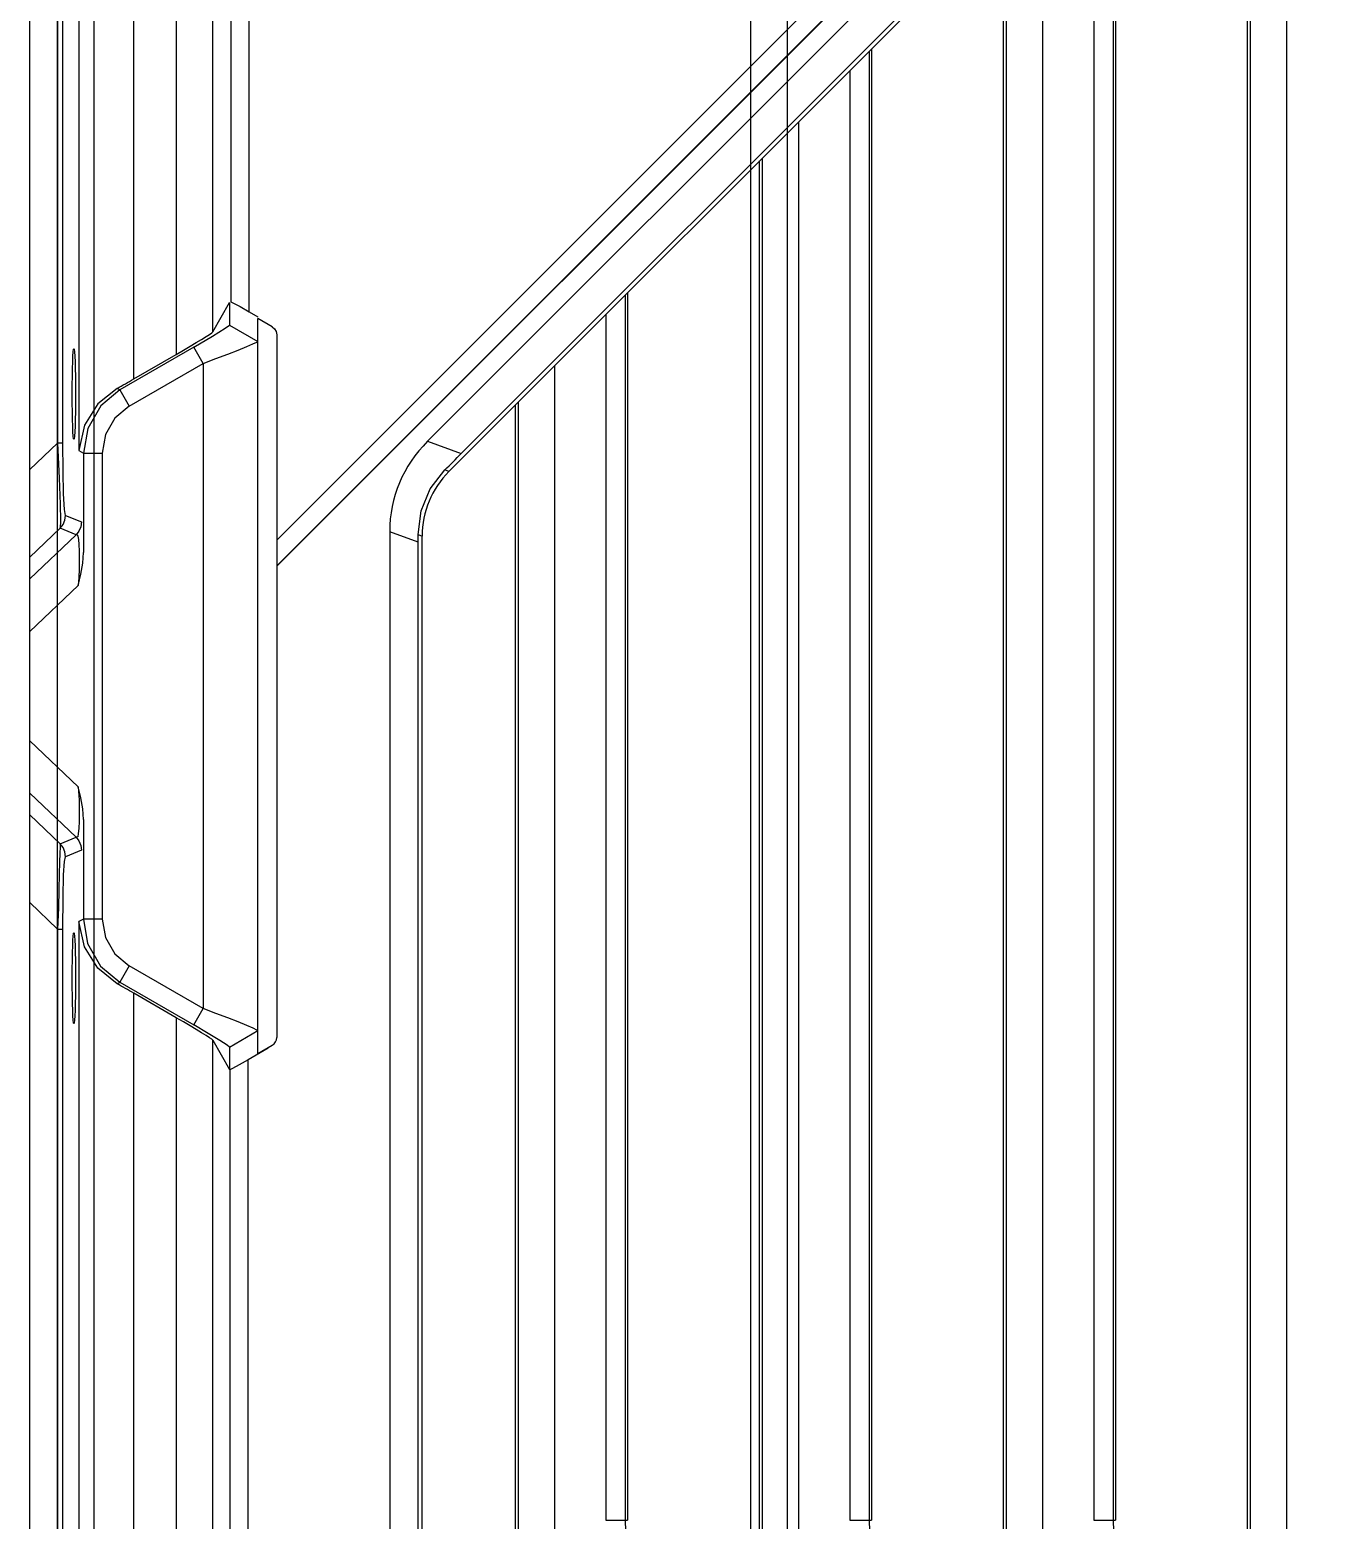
# Model space of a CAD drawing. Header units: millimetres. Extents: x -3132 to 28633, y 682 to 5849.
# Drawn here: x 23060.9 to 23132.1, y 4915 to 4996.7 of the extents above; entities that cross this region are included whole.
import ezdxf

# ---------------------------------------------------------------- set-up
doc = ezdxf.new("R2010")
doc.units = ezdxf.units.MM

# ---------------------------------------------------------------- blocks, each defined once
blk = doc.blocks.new('gf')
at = {"linetype": 'Continuous'}
for p, q in [((19758.792, 5008.434), (19758.792, 5508.434)), ((19760.314, 5370.122), (19760.314, 5146.746)), ((19760.606, 5146.746), (19760.606, 5370.122)), ((19761.486, 5370.531), (19761.486, 5146.338)), ((19764.485, 5150.26), (19764.485, 5366.608)), ((19766.813, 5365.264), (19766.813, 5151.605)), ((19768.812, 5152.836), (19768.812, 5364.032)), ((19769.811, 5244.661), (19769.811, 5154.484)), ((19770.81, 5153.945), (19770.81, 5244.309)), ((19780.586, 5146.844), (19872.296, 5238.554)), ((19873.126, 5236.556), (19781.756, 5145.185)), ((19872.973, 5236.709), (19782.432, 5146.169)), ((19834.337, 5202.009), (19772.34, 5140.012)), ((19827.651, 5191.081), (19827.651, 5019.952)), ((19825.658, 5189.088), (19825.658, 5020.819)), ((19825.512, 5078.848), (19825.512, 5188.02)), ((19817.098, 5179.137), (19817.098, 5087.731)), ((19818.152, 5179.137), (19818.152, 5087.731)), ((19818.286, 5179.137), (19818.286, 5087.731)), ((19772.34, 5141.452), (19809.095, 5178.206)), ((19772.327, 5140.025), (19810.07, 5177.769)), ((19814.281, 5177.711), (19814.281, 5025.766)), ((19812.142, 5078.848), (19812.142, 5175.572)), ((19812.288, 5175.718), (19812.288, 5026.632)), ((19804.782, 5168.211), (19804.782, 5087.731)), ((19804.916, 5168.346), (19804.916, 5087.731)), ((19803.728, 5167.158), (19803.728, 5087.731)), ((19800.911, 5164.341), (19800.911, 5042.815)), ((19798.772, 5078.848), (19798.772, 5162.202)), ((19798.918, 5162.348), (19798.918, 5044.808)), ((19768.812, 5152.836), (19769.739, 5154.443)), ((19769.739, 5154.443), (19769.739, 5153.212)), ((19791.412, 5154.841), (19791.412, 5087.731)), ((19791.546, 5154.976), (19791.546, 5087.731)), ((19770.81, 5153.945), (19771.292, 5153.666)), ((19771.292, 5113.303), (19771.292, 5153.566)), ((19772.074, 5153.114), (19771.292, 5153.566)), ((19790.358, 5153.788), (19790.358, 5087.731)), ((19769.739, 5153.212), (19771.292, 5152.316)), ((19772.292, 5152.853), (19772.322, 5152.683)), ((19772.322, 5152.683), (19772.322, 5114.186)), ((19767.775, 5151.998), (19763.726, 5149.661)), ((19768.292, 5151.102), (19767.775, 5151.998)), ((19764.243, 5148.765), (19768.292, 5151.102)), ((19764.485, 5150.26), (19766.813, 5151.605)), ((19768.292, 5151.102), (19768.292, 5115.766)), ((19787.541, 5150.971), (19787.541, 5054.064)), ((19763.726, 5149.661), (19763.581, 5149.744)), ((19763.726, 5149.661), (19764.243, 5148.765)), ((19785.402, 5078.848), (19785.402, 5148.832)), ((19785.548, 5148.978), (19785.548, 5058.178)), ((19758.792, 5145.3), (19760.314, 5146.746)), ((19760.606, 5146.746), (19760.314, 5146.746)), ((19761.486, 5146.338), (19761.727, 5146.199)), ((19761.727, 5146.199), (19761.727, 5140.751)), ((19761.727, 5146.199), (19762.762, 5146.199)), ((19762.762, 5146.199), (19762.762, 5120.67)), ((19780.586, 5146.844), (19782.432, 5146.169)), ((19781.756, 5145.185), (19781.535, 5145.276)), ((19760.454, 5142.077), (19758.792, 5140.497)), ((19761.327, 5141.716), (19760.454, 5142.077)), ((19760.747, 5142.784), (19761.62, 5142.423)), ((19758.792, 5139.302), (19761.327, 5141.716)), ((19778.513, 5141.89), (19778.513, 5082.988)), ((19780.065, 5141.322), (19778.513, 5141.89)), ((19780.065, 5141.746), (19780.292, 5141.652)), ((19780.065, 5082.988), (19780.065, 5141.322)), ((19780.292, 5065.918), (19780.292, 5141.652)), ((19761.437, 5138.948), (19758.792, 5136.43)), ((19758.792, 5130.439), (19761.437, 5127.921)), ((19761.327, 5125.153), (19758.792, 5127.566)), ((19758.792, 5126.371), (19760.454, 5124.791)), ((19761.727, 5126.118), (19761.727, 5120.67)), ((19760.454, 5124.791), (19761.327, 5125.153)), ((19761.62, 5124.446), (19760.747, 5124.084)), ((19760.314, 5120.122), (19758.792, 5121.569)), ((19760.314, 5120.122), (19760.314, 5036.162)), ((19760.314, 5120.122), (19760.606, 5120.122)), ((19760.606, 5036.2), (19760.606, 5120.122)), ((19761.727, 5120.67), (19761.486, 5120.531)), ((19761.486, 5120.531), (19761.486, 5046.21)), ((19762.762, 5120.67), (19761.727, 5120.67)), ((19764.243, 5118.104), (19763.726, 5117.208)), ((19768.292, 5115.766), (19764.243, 5118.104)), ((19763.581, 5117.124), (19763.726, 5117.208)), ((19763.726, 5117.208), (19767.775, 5114.87)), ((19764.485, 5046.21), (19764.485, 5116.608)), ((19766.813, 5115.264), (19764.485, 5116.608)), ((19766.813, 5115.264), (19766.813, 5048.539)), ((19767.775, 5114.87), (19768.292, 5115.766)), ((19769.739, 5113.657), (19771.292, 5114.553)), ((19768.812, 5114.032), (19769.739, 5112.426)), ((19768.812, 5050.636), (19768.812, 5114.032)), ((19769.739, 5113.657), (19769.739, 5112.426)), ((19771.851, 5113.586), (19770.758, 5112.954)), ((19771.292, 5113.303), (19772.074, 5113.755)), ((19770.758, 5075.233), (19770.758, 5112.954)), ((19769.739, 5112.426), (19769.76, 5112.414)), ((19769.759, 5112.415), (19769.759, 5075.233)), ((19790.358, 5087.731), (19791.546, 5087.731)), ((19803.728, 5087.731), (19804.916, 5087.731)), ((19817.098, 5087.731), (19818.286, 5087.731))]:
    blk.add_line(p, q, dxfattribs=at)
for points in [[(19769.812, 5154.484), (19769.962, 5154.417), (19770.313, 5154.227), (19770.81, 5153.945)], [(19767.775, 5151.998), (19768.796, 5152.6), (19769.504, 5153.039), (19769.739, 5153.212)], [(19772.074, 5153.114), (19772.205, 5153.004), (19772.292, 5152.853)], [(19768.292, 5151.102), (19768.983, 5151.373), (19769.634, 5151.619), (19770.209, 5151.839), (19770.679, 5152.031), (19771.02, 5152.182), (19771.226, 5152.281), (19771.292, 5152.316)], [(19763.581, 5149.744), (19762.518, 5148.888), (19761.784, 5147.721), (19761.486, 5146.338)], [(19763.726, 5149.661), (19762.675, 5148.783), (19761.963, 5147.549), (19761.727, 5146.199)], [(19764.243, 5148.765), (19763.457, 5148.105), (19762.94, 5147.21), (19762.762, 5146.199)], [(19760.314, 5146.746), (19760.404, 5144.822), (19760.456, 5143.397), (19760.473, 5142.482), (19760.454, 5142.077)], [(19760.747, 5142.784), (19760.685, 5143.115), (19760.64, 5143.969), (19760.615, 5145.199), (19760.606, 5146.746)], [(19780.065, 5141.746), (19780.233, 5143.041), (19780.734, 5144.244), (19781.535, 5145.276)], [(19760.454, 5142.077), (19760.613, 5142.283), (19760.713, 5142.524), (19760.747, 5142.784)], [(19761.62, 5142.423), (19761.586, 5142.165), (19761.487, 5141.924), (19761.327, 5141.716)], [(19761.327, 5141.716), (19761.394, 5141.738), (19761.427, 5141.652), (19761.455, 5141.462), (19761.487, 5141.187), (19761.499, 5140.829), (19761.495, 5140.37), (19761.495, 5139.862), (19761.484, 5139.369), (19761.437, 5138.948)], [(19761.437, 5138.948), (19761.59, 5139.556), (19761.692, 5140.161), (19761.727, 5140.751)], [(19761.437, 5127.921), (19761.492, 5127.208), (19761.494, 5126.568), (19761.499, 5126.028), (19761.482, 5125.624), (19761.446, 5125.348), (19761.415, 5125.166), (19761.328, 5125.151)], [(19761.727, 5126.118), (19761.692, 5126.708), (19761.59, 5127.312), (19761.437, 5127.921)], [(19761.327, 5125.153), (19761.485, 5124.947), (19761.585, 5124.706), (19761.62, 5124.446)], [(19760.454, 5124.791), (19760.46, 5124.612), (19760.442, 5124.273), (19760.414, 5123.781), (19760.394, 5123.121), (19760.381, 5122.281), (19760.36, 5121.284), (19760.314, 5120.122)], [(19760.747, 5124.084), (19760.713, 5124.342), (19760.614, 5124.583), (19760.454, 5124.791)], [(19760.606, 5120.122), (19760.617, 5121.842), (19760.647, 5123.083), (19760.691, 5123.82), (19760.747, 5124.084)], [(19763.581, 5117.124), (19762.519, 5117.979), (19761.785, 5119.146), (19761.486, 5120.531)], [(19761.727, 5120.67), (19761.962, 5119.32), (19762.674, 5118.087), (19763.726, 5117.208)], [(19762.762, 5120.67), (19762.94, 5119.659), (19763.457, 5118.763), (19764.243, 5118.104)], [(19771.292, 5114.553), (19771.226, 5114.588), (19771.022, 5114.686), (19770.681, 5114.837), (19770.212, 5115.028), (19769.636, 5115.249), (19768.985, 5115.495), (19768.292, 5115.766)], [(19769.739, 5113.657), (19769.609, 5113.761), (19769.205, 5114.019), (19768.574, 5114.402), (19767.775, 5114.87)], [(19770.758, 5112.954), (19770.261, 5112.672), (19769.905, 5112.48), (19769.76, 5112.414)]]:
    blk.add_lwpolyline(points, dxfattribs=at)
for centre in [(19795.546, 5087.731), (19808.916, 5087.731), (19822.286, 5087.731)]:
    blk.add_arc(centre, 4.134, 180, 225, dxfattribs=at)
for centre, major_axis, ratio, start_param, end_param in [((19766.813, 5151.685), (2, 1.156), 0.030233, -1.588271, -0.052381), ((19764.485, 5150.381), (3, 1.734), 0.030233, -1.894063, -1.588271), ((19792.908, 5139.166), (13.98, -5.112), 0.671803, 2.839139, 3.382494), ((19779.58, 5144.04), (7.963, 7.733), 0.043713, -1.365415, -1.247259), ((19785.295, 5141.649), (4.623, -1.915), 0.999286, 2.749146, 3.534039), ((19779.563, 5144.046), (-0.128, 10.693), 0.045427, -1.828928, -1.788186), ((19764.485, 5116.487), (3, -1.734), 0.030233, 1.588271, 1.894063), ((19766.813, 5115.183), (2, -1.156), 0.030233, 0.052381, 1.588271), ((19771.825, 5114.186), (-0.249, 0.431), 0.999391, -3.141065, -2.094395)]:
    blk.add_ellipse(centre, major_axis=major_axis, ratio=ratio, start_param=start_param, end_param=end_param, dxfattribs=at)
for centre in [(19761.207, 5149.434), (19761.207, 5117.434)]:
    blk.add_ellipse(centre, major_axis=(0, 2.5), ratio=0.034921, dxfattribs=at)
blk = doc.blocks.new('*U110')
blk.add_blockref('gf', (-20008.792, -5261.934))
blk = doc.blocks.new('*U111')
at = {"color": 0, "linetype": 'ByBlock', "lineweight": -2, "transparency": 16777216}
blk.add_blockref('*U110', (0, 0), dxfattribs=at)
blk = doc.blocks.new('tgjn')
at = {"color": 114, "linetype": 'Continuous', "true_color": 0x139b48}
for p, q in [((19512.466, 7272.16), (19512.466, 6775.16)), ((19514.466, 7272.16), (19514.466, 6775.16)), ((19550.466, 6775.16), (19550.466, 7272.16)), ((19552.466, 7272.16), (19552.466, 6775.16))]:
    blk.add_line(p, q, dxfattribs=at)
blk = doc.blocks.new('*U114')
blk.add_blockref('tgjn', (-19767.966, -7030.66))

msp = doc.modelspace()

# ---------------------------------------------------------------- block references
at = {"color": 0, "linetype": 'ByBlock', "lineweight": -2, "transparency": 16777216}
msp.add_blockref('*U114', (23317.901, 5092.128), dxfattribs=at)
msp.add_blockref('*U111', (23310.901, 5089.228))

doc.saveas('drawing.dxf')
